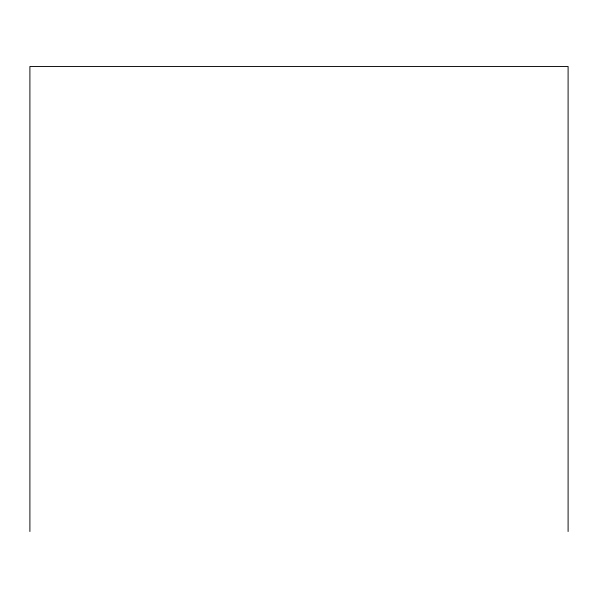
<?xml version="1.0" encoding="UTF-8"?>
<svg xmlns="http://www.w3.org/2000/svg" width="598" height="598" viewBox="0 0 598 598"><rect width="100%" height="100%" fill="white"/><g stroke="black" fill="none" stroke-linecap="round" stroke-linejoin="round"><path stroke-width="0.9" d="M568.1 531.525L568.1 66.475L29.9 66.475L29.9 531.525"/></g></svg>
